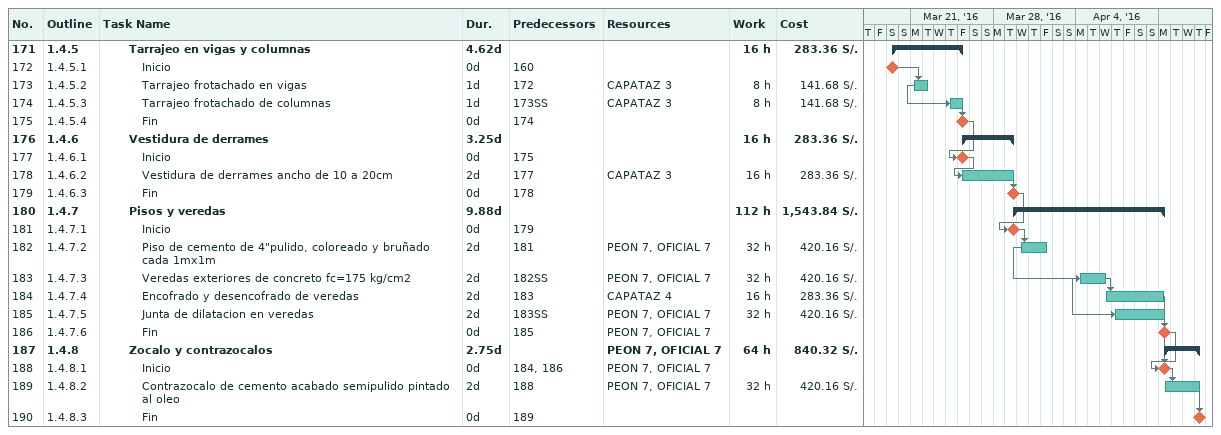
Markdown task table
| ID | WBS | Task | Duration | Start | Finish | Predecessors | Resources | Work (h) | Cost (S/.) |
|---|---|---|---|---|---|---|---|---|---|
| 171 | 1.4.5 | **Tarrajeo en vigas y columnas** | 4.62d | 2016-03-19 | 2016-03-25 |  |  | 16 | 283.36 |
| 172 | 1.4.5.1 | Inicio | 0d | 2016-03-19 | 2016-03-19 | 160 |  |  |  |
| 173 | 1.4.5.2 | Tarrajeo frotachado en vigas | 1d | 2016-03-21 | 2016-03-22 | 172 | CAPATAZ 3 | 8 | 141.68 |
| 174 | 1.4.5.3 | Tarrajeo frotachado de columnas | 1d | 2016-03-24 | 2016-03-25 | 173SS | CAPATAZ 3 | 8 | 141.68 |
| 175 | 1.4.5.4 | Fin | 0d | 2016-03-25 | 2016-03-25 | 174 |  |  |  |
| 176 | 1.4.6 | **Vestidura de derrames** | 3.25d | 2016-03-25 | 2016-03-29 |  |  | 16 | 283.36 |
| 177 | 1.4.6.1 | Inicio | 0d | 2016-03-25 | 2016-03-25 | 175 |  |  |  |
| 178 | 1.4.6.2 | Vestidura de derrames ancho de 10 a 20cm | 2d | 2016-03-25 | 2016-03-29 | 177 | CAPATAZ 3 | 16 | 283.36 |
| 179 | 1.4.6.3 | Fin | 0d | 2016-03-29 | 2016-03-29 | 178 |  |  |  |
| 180 | 1.4.7 | **Pisos y veredas** | 9.88d | 2016-03-29 | 2016-04-11 |  |  | 112 | 1543.84 |
| 181 | 1.4.7.1 | Inicio | 0d | 2016-03-29 | 2016-03-29 | 179 |  |  |  |
| 182 | 1.4.7.2 | Piso de cemento de 4"pulido, coloreado y bruñado cada 1mx1m | 2d | 2016-03-30 | 2016-04-01 | 181 | PEON 7, OFICIAL 7 | 32 | 420.16 |
| 183 | 1.4.7.3 | Veredas exteriores de concreto fc=175 kg/cm2 | 2d | 2016-04-04 | 2016-04-06 | 182SS | PEON 7, OFICIAL 7 | 32 | 420.16 |
| 184 | 1.4.7.4 | Encofrado y desencofrado de veredas | 2d | 2016-04-06 | 2016-04-11 | 183 | CAPATAZ 4 | 16 | 283.36 |
| 185 | 1.4.7.5 | Junta de dilatacion en veredas | 2d | 2016-04-07 | 2016-04-11 | 183SS | PEON 7, OFICIAL 7 | 32 | 420.16 |
| 186 | 1.4.7.6 | Fin | 0d | 2016-04-11 | 2016-04-11 | 185 | PEON 7, OFICIAL 7 |  |  |
| 187 | 1.4.8 | **Zocalo y contrazocalos** | 2.75d | 2016-04-11 | 2016-04-14 |  | PEON 7, OFICIAL 7 | 64 | 840.32 |
| 188 | 1.4.8.1 | Inicio | 0d | 2016-04-11 | 2016-04-11 | 184, 186 | PEON 7, OFICIAL 7 |  |  |
| 189 | 1.4.8.2 | Contrazocalo de cemento acabado semipulido pintado al oleo | 2d | 2016-04-11 | 2016-04-14 | 188 | PEON 7, OFICIAL 7 | 32 | 420.16 |
| 190 | 1.4.8.3 | Fin | 0d | 2016-04-14 | 2016-04-14 | 189 |  |  |  |
